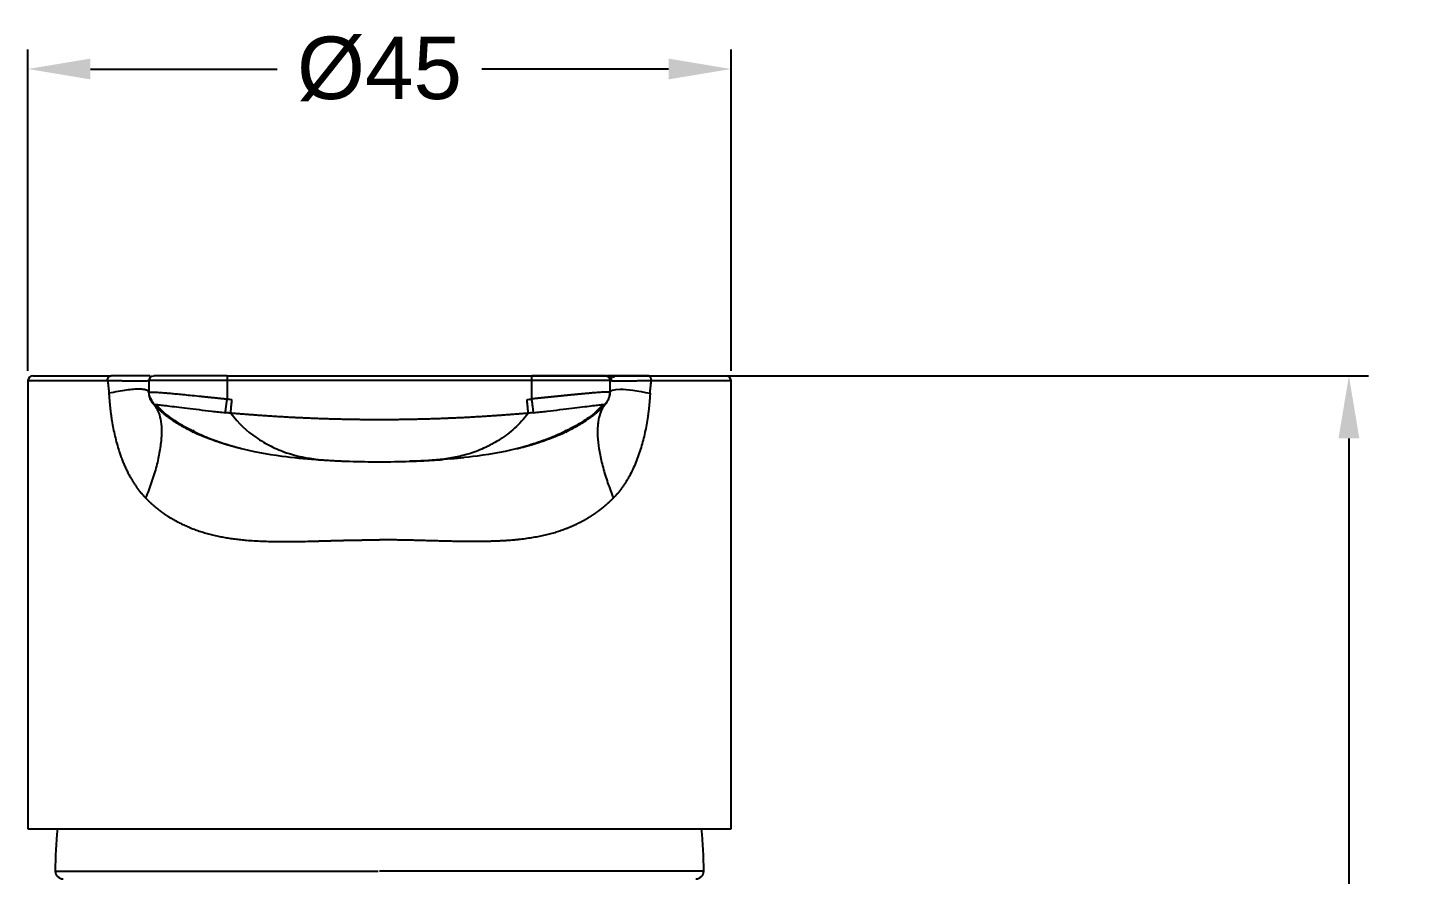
# Model space of a CAD drawing. Header units: millimetres. Extents: x 2004 to 2845, y 1448 to 2043.
# Drawn here: x 2194.3 to 2283.9, y 1780.4 to 1834.7 of the extents above; entities that cross this region are included whole.
import ezdxf

# ---------------------------------------------------------------- set-up
doc = ezdxf.new("R2010")
doc.units = ezdxf.units.MM
doc.styles.get("Standard").update_dxf_attribs({"font": 'arial.ttf'})
doc.dimstyles.new('사본(2) STANDARD', dxfattribs={"dimscale": 0, "dimtxt": 4, "dimasz": 4, "dimexe": 1.25, "dimexo": 0.625, "dimgap": 1.5, "dimtad": 3, "dimtih": 1, "dimtoh": 1, "dimdec": 1, "dimzin": 9, "dimdsep": 46, "dimtxsty": 'Standard', "dimcen": 2.5, "dimclrd": 3, "dimclre": 3, "dimclrt": 4, "dimadec": 0, "dimazin": 0, "dimtfac": 1, "dimtdec": 1, "dimtmove": 0, "dimatfit": 3, "dimfxl": 1.25, "dimtfill": 1, "dimtolj": 1, "dimtzin": 0, "dimarcsym": 0})

# ---------------------------------------------------------------- blocks, each defined once
blk = doc.blocks.new('*D3')
at = {"color": 3, "lineweight": -2, "transparency": 16777216}
for p, q in [((2194.295, 1812.723), (2194.295, 1833.289)), ((2239.295, 1812.723), (2239.295, 1833.289)), ((2198.295, 1832.039), (2210.24, 1832.039)), ((2235.295, 1832.039), (2223.351, 1832.039))]:
    blk.add_line(p, q, dxfattribs=at)
at = {"color": 3, "transparency": 16777216}
for points in [[(2198.295, 1832.706), (2198.295, 1831.372), (2194.295, 1832.039)], [(2235.295, 1832.706), (2235.295, 1831.372), (2239.295, 1832.039)]]:
    blk.add_solid(points, dxfattribs=at)
at = {"layer": 'Defpoints', "color": 0, "transparency": 16777216}
for p in [(2239.295, 1832.039), (2194.295, 1812.098), (2239.295, 1812.098)]:
    blk.add_point(p, dxfattribs=at)
at = {"color": 4, "transparency": 16777216, "insert": (2216.795, 1832.039), "char_height": 4, "attachment_point": 5, "bg_fill": 3, "box_fill_scale": 1.1, "bg_fill_color": 256, "bg_fill_true_color": 13158600, "bg_fill_transparency": 0}
blk.add_mtext('\\A1;%%C45', dxfattribs=at)
blk = doc.blocks.new('*D11')
at = {"color": 3, "lineweight": -2, "transparency": 16777216}
for p, q in [((2217.42, 1812.398), (2280.099, 1812.398)), ((2278.849, 1808.398), (2278.849, 1754.492)), ((2278.849, 1693.498), (2278.849, 1747.405)), ((2242.42, 1689.498), (2280.099, 1689.498))]:
    blk.add_line(p, q, dxfattribs=at)
at = {"color": 3, "transparency": 16777216}
for points in [[(2278.182, 1808.398), (2279.515, 1808.398), (2278.849, 1812.398)], [(2278.182, 1693.498), (2279.515, 1693.498), (2278.849, 1689.498)]]:
    blk.add_solid(points, dxfattribs=at)
at = {"layer": 'Defpoints', "color": 0, "transparency": 16777216}
for p in [(2216.795, 1812.398), (2278.849, 1812.398), (2241.795, 1689.498)]:
    blk.add_point(p, dxfattribs=at)
at = {"color": 4, "transparency": 16777216, "insert": (2278.849, 1750.948), "char_height": 4, "attachment_point": 5, "bg_fill": 3, "box_fill_scale": 1.1, "bg_fill_color": 256, "bg_fill_true_color": 13158600, "bg_fill_transparency": 0}
blk.add_mtext('\\A1;123', dxfattribs=at)

msp = doc.modelspace()

# ---------------------------------------------------------------- linework, layer by layer
at = {"linetype": 'Continuous', "extrusion": (-1, -2.22045e-16, -6.12323e-17)}
for p, q in [((2194.295, 1812.098), (2199.39, 1812.098)), ((2194.295, 1812.098), (2194.295, 1783.398)), ((2194.595, 1812.398), (2199.622, 1812.398)), ((2202.045, 1811.322), (2202.045, 1812.098)), ((2207.045, 1812.098), (2202.045, 1812.098)), ((2207.045, 1812.398), (2202.345, 1812.398)), ((2207.045, 1812.398), (2226.545, 1812.398)), ((2207.045, 1812.398), (2207.045, 1812.098)), ((2207.045, 1812.098), (2207.045, 1810.917)), ((2226.545, 1812.098), (2207.045, 1812.098)), ((2226.545, 1812.098), (2226.545, 1812.398)), ((2231.245, 1812.398), (2226.545, 1812.398)), ((2231.545, 1812.098), (2226.545, 1812.098)), ((2226.545, 1810.917), (2226.545, 1812.098)), ((2231.545, 1812.098), (2231.545, 1811.322)), ((2233.969, 1812.398), (2238.995, 1812.398)), ((2234.201, 1812.098), (2239.295, 1812.098)), ((2239.295, 1783.398), (2239.295, 1812.098)), ((2202.322, 1810.589), (2202.322, 1810.589)), ((2231.003, 1810.398), (2230.956, 1810.398)), ((2231.269, 1810.589), (2231.268, 1810.589)), ((2222.18, 1807.184), (2222.18, 1807.176)), ((2194.295, 1783.398), (2216.795, 1783.398)), ((2216.795, 1783.398), (2239.295, 1783.398)), ((2196.039, 1780.696), (2216.702, 1780.696)), ((2237.552, 1780.696), (2216.796, 1780.696))]:
    msp.add_line(p, q, dxfattribs=at)
at = {"linetype": 'Continuous'}
for centre, radius, start, end in [((2194.595, 1812.098), 0.3, 90, 180), ((2238.995, 1812.098), 0.3, 0, 90), ((2220.205, 1780.785), 24.167, 173.79151, 180.20918), ((2213.385, 1780.785), 24.167, 359.79082, 6.20849), ((2196.539, 1780.698), 0.5, 180.20887, 270), ((2237.052, 1780.698), 0.5, 270, 359.79113)]:
    msp.add_arc(centre, radius, start, end, dxfattribs=at)
at = {"linetype": 'Continuous', "extrusion": (6.12323e-17, 1.35963e-32, -1)}
for centre, start, end in [((-2202.345, 1812.098), 0, 90), ((-2231.245, 1812.098), 90, 180.00197)]:
    msp.add_arc(centre, 0.3, start, end, dxfattribs=at)
at = {"linetype": 'Continuous'}
for centre, major_axis, start_param, end_param in [((2208.047, 1818.448), (7.559, -0.769), 4.68148, 4.722042), ((2225.517, 1818.667), (-7.78, -0.776), 1.563901, 1.603319)]:
    msp.add_ellipse(centre, major_axis=major_axis, ratio=1, start_param=start_param, end_param=end_param, dxfattribs=at)
for points, knots in [([(2199.39, 1812.098), (2199.39, 1812.137), (2199.396, 1812.177), (2199.42, 1812.249), (2199.437, 1812.283), (2199.48, 1812.338), (2199.505, 1812.36), (2199.562, 1812.39), (2199.592, 1812.398), (2199.622, 1812.398)], [0, 0, 0, 0, 0.25, 0.25, 0.5, 0.5, 0.75, 0.75, 1, 1, 1, 1]), ([(2199.39, 1812.098), (2199.446, 1812.098), (2199.58, 1812.096), (2199.794, 1812.094), (2200.036, 1812.092), (2200.289, 1812.09), (2200.552, 1812.088), (2200.824, 1812.087), (2201.097, 1812.086), (2201.354, 1812.085), (2201.575, 1812.086), (2201.748, 1812.086), (2201.871, 1812.088), (2201.953, 1812.09), (2201.99, 1812.091), (2202.005, 1812.092), (2202.006, 1812.092)], [0, 0, 0, 0, 0.037423, 0.09093, 0.149736, 0.214672, 0.286573, 0.367066, 0.45843, 0.557796, 0.660022, 0.75846, 0.847045, 0.925114, 0.993987, 1, 1, 1, 1]), ([(2199.39, 1812.098), (2199.401, 1812.02), (2199.41, 1811.945), (2199.428, 1811.799), (2199.436, 1811.729), (2199.458, 1811.524), (2199.468, 1811.397), (2199.475, 1811.28)], [0, 0, 0, 0, 0.25, 0.25, 0.5, 0.5, 1, 1, 1, 1]), ([(2202.125, 1812.398), (2202.076, 1812.398), (2201.943, 1812.398), (2201.67, 1812.398), (2201.29, 1812.398), (2200.826, 1812.398), (2200.275, 1812.398), (2199.85, 1812.398), (2199.622, 1812.398)], [0, 0, 0, 0, 0.131925, 0.30554, 0.479155, 0.65277, 0.826385, 1, 1, 1, 1]), ([(2231.306, 1812.398), (2231.3, 1812.398), (2231.263, 1812.398), (2231.245, 1812.398), (2231.245, 1812.398)], [0, 0, 0, 0, 0.147211, 1, 1, 1, 1]), ([(2233.969, 1812.398), (2233.741, 1812.398), (2233.316, 1812.398), (2232.765, 1812.398), (2232.3, 1812.398), (2231.921, 1812.398), (2231.623, 1812.398), (2231.462, 1812.398), (2231.394, 1812.398), (2231.382, 1812.398)], [0, 0, 0, 0, 0.160256, 0.320513, 0.480769, 0.641026, 0.801282, 0.961539, 1, 1, 1, 1]), ([(2231.498, 1812.311), (2231.514, 1812.295), (2231.54, 1812.262), (2231.568, 1812.206), (2231.583, 1812.147), (2231.585, 1812.109), (2231.585, 1812.09)], [0, 0, 0, 0, 0.263713, 0.521509, 0.768227, 1, 1, 1, 1]), ([(2231.545, 1812.098), (2231.545, 1812.097), (2231.55, 1812.095), (2231.576, 1812.092), (2231.637, 1812.09), (2231.735, 1812.088), (2231.877, 1812.086), (2232.067, 1812.086), (2232.305, 1812.085), (2232.583, 1812.086), (2232.894, 1812.087), (2233.228, 1812.089), (2233.576, 1812.092), (2233.902, 1812.095), (2234.112, 1812.097), (2234.201, 1812.098)], [0, 0, 0, 0, 0.043837, 0.114379, 0.190639, 0.270395, 0.35463, 0.44372, 0.534416, 0.623909, 0.71051, 0.793868, 0.87409, 0.9477, 1, 1, 1, 1]), ([(2234.116, 1811.28), (2234.123, 1811.398), (2234.134, 1811.525), (2234.155, 1811.729), (2234.163, 1811.8), (2234.181, 1811.946), (2234.19, 1812.021), (2234.201, 1812.098)], [0, 0, 0, 0, 0.5, 0.5, 0.75, 0.75, 1, 1, 1, 1]), ([(2202.045, 1811.28), (2202.045, 1811.321), (2202.033, 1811.358), (2201.981, 1811.423), (2201.942, 1811.451), (2201.836, 1811.496), (2201.769, 1811.513), (2201.607, 1811.537), (2201.512, 1811.544), (2201.294, 1811.545), (2201.171, 1811.54), (2200.899, 1811.519), (2200.749, 1811.503), (2200.425, 1811.458), (2200.25, 1811.43), (2199.879, 1811.363), (2199.682, 1811.324), (2199.475, 1811.28)], [0, 0, 0, 0, 0.125, 0.125, 0.25, 0.25, 0.375, 0.375, 0.5, 0.5, 0.625, 0.625, 0.75, 0.75, 0.875, 0.875, 1, 1, 1, 1]), ([(2199.475, 1811.28), (2199.476, 1811.261), (2199.478, 1811.224), (2199.482, 1811.168), (2199.485, 1811.112), (2199.489, 1811.056), (2199.493, 1811), (2199.497, 1810.944), (2199.502, 1810.887), (2199.506, 1810.831), (2199.511, 1810.774), (2199.516, 1810.718), (2199.521, 1810.661), (2199.526, 1810.604), (2199.531, 1810.547), (2199.537, 1810.49), (2199.543, 1810.433), (2199.549, 1810.376), (2199.555, 1810.319), (2199.562, 1810.262), (2199.568, 1810.205), (2199.575, 1810.148), (2199.582, 1810.091), (2199.589, 1810.033), (2199.597, 1809.976), (2199.605, 1809.919), (2199.613, 1809.861), (2199.621, 1809.804), (2199.629, 1809.747), (2199.637, 1809.689), (2199.668, 1809.489), (2199.727, 1809.145), (2199.827, 1808.661), (2199.946, 1808.177), (2200.064, 1807.767), (2200.175, 1807.429), (2200.27, 1807.161), (2200.373, 1806.896), (2200.483, 1806.635), (2200.601, 1806.379), (2200.727, 1806.127), (2200.828, 1805.941), (2200.898, 1805.817), (2200.936, 1805.753), (2200.974, 1805.69), (2201.012, 1805.627), (2201.051, 1805.565), (2201.09, 1805.504), (2201.13, 1805.444), (2201.17, 1805.384), (2201.21, 1805.325), (2201.251, 1805.267), (2201.293, 1805.21), (2201.335, 1805.153), (2201.377, 1805.097), (2201.42, 1805.042), (2201.463, 1804.987), (2201.506, 1804.934), (2201.55, 1804.881), (2201.595, 1804.829), (2201.64, 1804.777), (2201.685, 1804.727), (2201.731, 1804.677), (2201.777, 1804.628), (2201.808, 1804.596), (2201.824, 1804.58)], [0, 0, 0, 0, 0.007256, 0.014529, 0.021818, 0.029123, 0.036445, 0.043783, 0.051138, 0.058508, 0.065894, 0.073294, 0.080709, 0.088138, 0.095581, 0.103038, 0.110508, 0.11799, 0.125486, 0.132993, 0.140513, 0.148045, 0.155588, 0.163142, 0.170707, 0.178283, 0.185869, 0.193465, 0.20107, 0.208685, 0.216309, 0.280902, 0.34674, 0.413637, 0.48143, 0.52035, 0.559543, 0.598989, 0.638672, 0.678578, 0.718696, 0.759017, 0.769785, 0.780524, 0.791235, 0.801919, 0.812574, 0.823203, 0.833804, 0.844378, 0.854927, 0.865449, 0.875945, 0.886416, 0.896861, 0.907282, 0.917678, 0.92805, 0.938398, 0.948723, 0.959025, 0.969304, 0.979559, 0.989791, 1, 1, 1, 1]), ([(2202.045, 1811.322), (2202.046, 1811.322), (2202.046, 1811.324), (2202.046, 1811.326), (2202.047, 1811.328), (2202.047, 1811.329), (2202.049, 1811.331), (2202.05, 1811.333), (2202.052, 1811.334), (2202.054, 1811.336), (2202.056, 1811.338), (2202.058, 1811.339), (2202.061, 1811.341), (2202.064, 1811.342), (2202.068, 1811.343), (2202.071, 1811.345), (2202.075, 1811.346), (2202.079, 1811.347), (2202.084, 1811.348), (2202.088, 1811.349), (2202.094, 1811.35), (2202.099, 1811.351), (2202.105, 1811.352), (2202.11, 1811.353), (2202.117, 1811.354), (2202.123, 1811.355), (2202.13, 1811.355), (2202.137, 1811.356), (2202.145, 1811.356), (2202.152, 1811.357), (2202.16, 1811.358), (2202.169, 1811.358), (2202.178, 1811.358), (2202.187, 1811.359), (2202.196, 1811.359), (2202.205, 1811.359), (2202.215, 1811.359), (2202.226, 1811.36), (2202.236, 1811.36), (2202.247, 1811.36), (2202.259, 1811.36), (2202.27, 1811.36), (2202.282, 1811.36), (2202.294, 1811.359), (2202.307, 1811.359), (2202.32, 1811.359), (2202.333, 1811.359), (2202.347, 1811.358), (2202.361, 1811.358), (2202.375, 1811.357), (2202.39, 1811.357), (2202.405, 1811.356), (2202.461, 1811.354), (2202.57, 1811.348), (2202.752, 1811.335), (2202.966, 1811.319), (2203.214, 1811.298), (2203.513, 1811.271), (2203.874, 1811.237), (2204.312, 1811.194), (2204.818, 1811.144), (2205.207, 1811.105), (2205.44, 1811.082), (2205.496, 1811.076), (2205.554, 1811.07), (2205.612, 1811.065), (2205.67, 1811.059), (2205.729, 1811.053), (2205.789, 1811.047), (2205.85, 1811.04), (2205.911, 1811.034), (2205.973, 1811.028), (2206.036, 1811.022), (2206.099, 1811.015), (2206.163, 1811.009), (2206.227, 1811.002), (2206.292, 1810.995), (2206.358, 1810.988), (2206.424, 1810.982), (2206.491, 1810.975), (2206.558, 1810.968), (2206.626, 1810.961), (2206.695, 1810.954), (2206.764, 1810.946), (2206.834, 1810.939), (2206.904, 1810.932), (2206.974, 1810.924), (2207.022, 1810.919), (2207.045, 1810.917)], [0, 0, 0, 0, 0.004529, 0.009071, 0.013626, 0.018193, 0.022773, 0.027367, 0.031973, 0.036592, 0.041224, 0.045868, 0.050526, 0.055197, 0.05988, 0.064577, 0.069286, 0.074009, 0.078744, 0.083493, 0.088254, 0.093029, 0.097816, 0.102617, 0.10743, 0.112257, 0.117097, 0.121949, 0.126815, 0.131694, 0.136586, 0.141491, 0.14641, 0.151341, 0.156285, 0.161243, 0.166214, 0.171198, 0.176195, 0.181206, 0.186229, 0.191266, 0.196316, 0.201379, 0.206456, 0.211545, 0.216648, 0.221764, 0.226894, 0.232036, 0.237192, 0.242362, 0.247544, 0.294159, 0.342399, 0.39227, 0.443775, 0.496919, 0.560959, 0.630104, 0.70436, 0.783726, 0.791269, 0.798874, 0.806542, 0.814271, 0.822062, 0.829915, 0.83783, 0.845807, 0.853846, 0.861947, 0.87011, 0.878335, 0.886623, 0.894972, 0.903383, 0.911856, 0.920391, 0.928989, 0.937648, 0.946369, 0.955153, 0.963998, 0.972906, 0.981875, 0.990906, 1, 1, 1, 1]), ([(2202.045, 1811.322), (2202.045, 1811.32), (2202.045, 1811.313), (2202.045, 1811.308), (2202.045, 1811.307), (2202.045, 1811.307)], [0, 0, 0, 0, 0.203411, 0.830539, 1, 1, 1, 1]), ([(2202.045, 1811.307), (2202.045, 1811.305), (2202.045, 1811.299), (2202.045, 1811.293), (2202.045, 1811.287), (2202.045, 1811.285), (2202.045, 1811.284)], [0, 0, 0, 0, 0.260249, 0.536889, 0.814479, 1, 1, 1, 1]), ([(2202.353, 1810.586), (2202.306, 1810.631), (2202.262, 1810.682), (2202.185, 1810.793), (2202.152, 1810.852), (2202.099, 1810.978), (2202.079, 1811.043), (2202.052, 1811.175), (2202.045, 1811.242), (2202.045, 1811.307)], [0, 0, 0, 0, 0.25, 0.25, 0.5, 0.5, 0.75, 0.75, 1, 1, 1, 1]), ([(2231.442, 1811.357), (2231.442, 1811.357), (2231.438, 1811.357), (2231.432, 1811.358), (2231.422, 1811.358), (2231.413, 1811.359), (2231.402, 1811.359), (2231.391, 1811.359), (2231.38, 1811.36), (2231.368, 1811.36), (2231.356, 1811.36), (2231.344, 1811.36), (2231.33, 1811.36), (2231.317, 1811.36), (2231.303, 1811.36), (2231.288, 1811.359), (2231.273, 1811.359), (2231.257, 1811.359), (2231.241, 1811.358), (2231.224, 1811.358), (2231.207, 1811.357), (2231.189, 1811.356), (2231.13, 1811.354), (2231.018, 1811.348), (2230.832, 1811.335), (2230.617, 1811.318), (2230.371, 1811.297), (2230.169, 1811.279), (2230.031, 1811.266), (2229.968, 1811.26), (2229.904, 1811.254), (2229.839, 1811.248), (2229.774, 1811.242), (2229.708, 1811.236), (2229.641, 1811.23), (2229.574, 1811.223), (2229.506, 1811.217), (2229.438, 1811.21), (2229.369, 1811.203), (2229.3, 1811.196), (2229.231, 1811.19), (2229.161, 1811.183), (2229.091, 1811.176), (2229.02, 1811.169), (2228.949, 1811.162), (2228.878, 1811.155), (2228.807, 1811.148), (2228.735, 1811.14), (2228.663, 1811.133), (2228.592, 1811.126), (2228.52, 1811.119), (2228.448, 1811.112), (2228.375, 1811.104), (2228.303, 1811.097), (2228.231, 1811.09), (2228.159, 1811.083), (2228.087, 1811.075), (2228.015, 1811.068), (2227.943, 1811.061), (2227.871, 1811.054), (2227.799, 1811.046), (2227.727, 1811.039), (2227.655, 1811.032), (2227.584, 1811.025), (2227.513, 1811.017), (2227.442, 1811.01), (2227.371, 1811.003), (2227.3, 1810.996), (2227.23, 1810.988), (2227.16, 1810.981), (2227.09, 1810.974), (2227.021, 1810.967), (2226.952, 1810.959), (2226.883, 1810.952), (2226.815, 1810.945), (2226.747, 1810.938), (2226.679, 1810.931), (2226.612, 1810.924), (2226.568, 1810.919), (2226.545, 1810.917)], [0, 0, 0, 0, 0.001053, 0.007385, 0.013758, 0.020175, 0.026634, 0.033135, 0.03968, 0.046266, 0.052896, 0.059568, 0.066282, 0.073039, 0.079838, 0.08668, 0.093565, 0.100492, 0.107461, 0.114474, 0.121529, 0.128627, 0.135768, 0.190719, 0.246845, 0.304123, 0.36254, 0.422097, 0.434958, 0.447758, 0.460497, 0.473175, 0.485793, 0.49835, 0.510847, 0.523282, 0.535657, 0.547971, 0.560225, 0.572417, 0.584549, 0.59662, 0.60863, 0.620578, 0.632465, 0.644291, 0.656054, 0.667756, 0.679396, 0.690974, 0.702489, 0.713942, 0.725333, 0.736662, 0.74793, 0.759135, 0.770279, 0.781362, 0.792384, 0.803345, 0.814245, 0.825084, 0.835863, 0.846581, 0.857239, 0.867837, 0.878375, 0.888852, 0.899268, 0.909623, 0.919917, 0.930148, 0.940317, 0.950423, 0.960466, 0.970445, 0.980361, 0.990213, 1, 1, 1, 1]), ([(2231.238, 1810.586), (2231.285, 1810.631), (2231.329, 1810.682), (2231.406, 1810.793), (2231.439, 1810.853), (2231.492, 1810.979), (2231.513, 1811.044), (2231.539, 1811.176), (2231.545, 1811.242), (2231.545, 1811.307)], [0, 0, 0, 0, 0.25, 0.25, 0.5, 0.5, 0.75, 0.75, 1, 1, 1, 1]), ([(2231.545, 1811.322), (2231.545, 1811.322), (2231.545, 1811.324), (2231.545, 1811.326), (2231.544, 1811.328), (2231.543, 1811.329), (2231.542, 1811.331), (2231.541, 1811.333), (2231.539, 1811.335), (2231.537, 1811.336), (2231.534, 1811.338), (2231.532, 1811.34), (2231.529, 1811.341), (2231.525, 1811.343), (2231.522, 1811.344), (2231.518, 1811.345), (2231.513, 1811.347), (2231.509, 1811.348), (2231.504, 1811.349), (2231.498, 1811.35), (2231.492, 1811.351), (2231.486, 1811.352), (2231.48, 1811.353), (2231.473, 1811.354), (2231.465, 1811.355), (2231.458, 1811.356), (2231.45, 1811.356), (2231.445, 1811.357), (2231.442, 1811.357)], [0, 0, 0, 0, 0.03513, 0.070549, 0.106258, 0.142256, 0.178544, 0.21512, 0.251984, 0.289137, 0.326578, 0.364306, 0.402323, 0.440627, 0.479219, 0.518099, 0.557267, 0.596723, 0.636466, 0.676497, 0.716816, 0.757422, 0.798316, 0.839497, 0.880965, 0.92272, 0.964763, 1, 1, 1, 1]), ([(2231.545, 1811.279), (2231.545, 1811.216), (2231.539, 1811.153), (2231.527, 1811.09), (2231.527, 1811.09), (2231.527, 1811.09)], [0, 0, 0, 0, 0.999936, 0.999936, 1, 1, 1, 1]), ([(2231.545, 1811.28), (2231.545, 1811.455), (2231.772, 1811.545), (2232.649, 1811.545), (2233.299, 1811.455), (2234.116, 1811.28)], [0, 0, 0, 0, 0.5, 0.5, 1, 1, 1, 1]), ([(2231.545, 1811.307), (2231.545, 1811.307), (2231.545, 1811.308), (2231.545, 1811.314), (2231.545, 1811.32), (2231.545, 1811.322)], [0, 0, 0, 0, 0.182512, 0.823174, 1, 1, 1, 1]), ([(2231.545, 1811.28), (2231.545, 1811.28), (2231.545, 1811.28), (2231.545, 1811.283), (2231.545, 1811.287), (2231.545, 1811.293), (2231.545, 1811.299), (2231.545, 1811.305), (2231.545, 1811.307)], [0, 0, 0, 0, 0.034952, 0.231418, 0.427262, 0.622458, 0.816991, 1, 1, 1, 1]), ([(2234.116, 1811.28), (2234.115, 1811.262), (2234.113, 1811.225), (2234.109, 1811.17), (2234.106, 1811.115), (2234.102, 1811.06), (2234.098, 1811.005), (2234.094, 1810.951), (2234.09, 1810.896), (2234.086, 1810.842), (2234.081, 1810.788), (2234.076, 1810.734), (2234.072, 1810.68), (2234.067, 1810.627), (2234.062, 1810.573), (2234.057, 1810.52), (2234.051, 1810.467), (2234.046, 1810.414), (2234.04, 1810.361), (2234.034, 1810.308), (2234.028, 1810.256), (2234.022, 1810.203), (2234.016, 1810.151), (2234.01, 1810.099), (2234.003, 1810.047), (2233.996, 1809.995), (2233.99, 1809.944), (2233.983, 1809.892), (2233.975, 1809.841), (2233.968, 1809.79), (2233.961, 1809.739), (2233.953, 1809.688), (2233.922, 1809.485), (2233.862, 1809.135), (2233.761, 1808.646), (2233.643, 1808.169), (2233.505, 1807.692), (2233.345, 1807.218), (2233.161, 1806.75), (2232.957, 1806.304), (2232.773, 1805.954), (2232.619, 1805.692), (2232.504, 1805.508), (2232.385, 1805.33), (2232.289, 1805.196), (2232.218, 1805.102), (2232.174, 1805.046), (2232.131, 1804.99), (2232.087, 1804.936), (2232.042, 1804.883), (2231.997, 1804.83), (2231.952, 1804.778), (2231.907, 1804.727), (2231.861, 1804.677), (2231.814, 1804.628), (2231.783, 1804.596), (2231.767, 1804.58)], [0, 0, 0, 0, 0.007188, 0.014359, 0.021514, 0.028652, 0.035774, 0.042879, 0.049969, 0.057042, 0.0641, 0.071143, 0.07817, 0.085181, 0.092177, 0.099159, 0.106125, 0.113077, 0.120014, 0.126936, 0.133844, 0.140738, 0.147618, 0.154485, 0.161337, 0.168176, 0.175002, 0.181814, 0.188613, 0.195399, 0.202173, 0.208934, 0.215682, 0.282948, 0.349408, 0.415231, 0.480591, 0.551334, 0.621133, 0.690234, 0.758891, 0.790841, 0.822545, 0.85403, 0.885326, 0.895954, 0.906537, 0.917077, 0.927575, 0.938033, 0.948451, 0.958831, 0.969175, 0.979484, 0.989758, 1, 1, 1, 1]), ([(2202.322, 1810.589), (2202.413, 1810.494), (2202.495, 1810.378), (2202.636, 1810.103), (2202.695, 1809.943), (2202.785, 1809.58), (2202.815, 1809.375), (2202.838, 1809.037), (2202.841, 1808.919), (2202.84, 1808.672), (2202.835, 1808.544), (2202.817, 1808.278), (2202.804, 1808.14), (2202.769, 1807.856), (2202.747, 1807.709), (2202.695, 1807.409), (2202.664, 1807.255), (2202.595, 1806.94), (2202.557, 1806.78), (2202.471, 1806.454), (2202.424, 1806.288), (2202.323, 1805.953), (2202.269, 1805.784), (2202.153, 1805.443), (2202.091, 1805.271), (2201.962, 1804.926), (2201.894, 1804.753), (2201.824, 1804.58)], [0, 0, 0, 0, 0.125, 0.125, 0.25, 0.25, 0.375, 0.375, 0.4375, 0.4375, 0.5, 0.5, 0.5625, 0.5625, 0.625, 0.625, 0.6875, 0.6875, 0.75, 0.75, 0.8125, 0.8125, 0.875, 0.875, 0.9375, 0.9375, 1, 1, 1, 1]), ([(2202.353, 1810.586), (2202.352, 1810.586), (2202.349, 1810.586), (2202.346, 1810.587), (2202.342, 1810.587), (2202.339, 1810.588), (2202.337, 1810.588), (2202.334, 1810.588), (2202.332, 1810.588), (2202.33, 1810.589), (2202.328, 1810.589), (2202.326, 1810.589), (2202.325, 1810.589), (2202.324, 1810.589), (2202.323, 1810.589), (2202.322, 1810.589), (2202.322, 1810.589), (2202.322, 1810.589)], [0, 0, 0, 0, 0.073244, 0.146215, 0.218911, 0.291327, 0.36346, 0.435306, 0.506863, 0.578126, 0.649093, 0.719759, 0.790123, 0.86018, 0.929928, 0.999363, 1, 1, 1, 1]), ([(2202.353, 1810.586), (2202.754, 1810.2), (2203.385, 1809.706), (2204.155, 1809.24), (2204.49, 1809.06), (2204.715, 1808.943), (2204.827, 1808.887), (2205.166, 1808.723), (2205.393, 1808.62), (2205.85, 1808.428), (2206.079, 1808.339), (2206.723, 1808.104), (2207.139, 1807.972), (2207.557, 1807.857)], [0, 0, 0, 0, 0.256814, 0.38522, 0.449424, 0.449424, 0.513627, 0.513627, 0.642034, 0.642034, 0.770441, 0.770441, 1, 1, 1, 1]), ([(2202.429, 1810.569), (2202.433, 1810.568), (2202.437, 1810.568), (2202.464, 1810.567), (2202.494, 1810.565), (2202.566, 1810.558), (2202.608, 1810.554), (2202.705, 1810.544), (2202.76, 1810.538), (2202.942, 1810.517), (2203.086, 1810.5), (2203.419, 1810.459), (2203.608, 1810.435), (2204.021, 1810.384), (2204.247, 1810.356), (2204.727, 1810.297), (2204.982, 1810.266), (2205.512, 1810.202), (2205.788, 1810.17), (2206.352, 1810.105), (2206.64, 1810.072), (2206.929, 1810.04)], [0, 0, 0, 0, 0.012297, 0.012297, 0.078144, 0.078144, 0.14399, 0.14399, 0.209837, 0.209837, 0.341531, 0.341531, 0.473225, 0.473225, 0.604919, 0.604919, 0.736612, 0.736612, 0.868306, 0.868306, 1, 1, 1, 1]), ([(2207.272, 1810.009), (2207.275, 1810.052), (2207.28, 1810.105), (2207.292, 1810.228), (2207.298, 1810.299), (2207.312, 1810.451), (2207.32, 1810.534), (2207.335, 1810.705), (2207.344, 1810.793), (2207.352, 1810.882)], [0, 0, 0, 0, 0.25, 0.25, 0.5, 0.5, 0.75, 0.75, 1, 1, 1, 1]), ([(2226.319, 1810.009), (2226.316, 1810.052), (2226.311, 1810.105), (2226.299, 1810.228), (2226.293, 1810.299), (2226.279, 1810.451), (2226.271, 1810.534), (2226.256, 1810.705), (2226.247, 1810.793), (2226.239, 1810.882)], [0, 0, 0, 0, 0.25, 0.25, 0.5, 0.5, 0.75, 0.75, 1, 1, 1, 1]), ([(2226.662, 1810.04), (2226.656, 1810.082), (2226.649, 1810.134), (2226.633, 1810.257), (2226.624, 1810.328), (2226.603, 1810.481), (2226.592, 1810.565), (2226.569, 1810.737), (2226.557, 1810.827), (2226.545, 1810.917)], [0, 0, 0, 0, 0.25, 0.25, 0.5, 0.5, 0.75, 0.75, 1, 1, 1, 1]), ([(2226.662, 1810.04), (2226.951, 1810.072), (2227.239, 1810.105), (2227.803, 1810.17), (2228.079, 1810.202), (2228.61, 1810.266), (2228.864, 1810.297), (2229.344, 1810.356), (2229.57, 1810.384), (2229.983, 1810.435), (2230.172, 1810.459), (2230.505, 1810.5), (2230.649, 1810.517), (2230.831, 1810.538), (2230.886, 1810.544), (2230.983, 1810.554), (2231.025, 1810.558), (2231.097, 1810.565), (2231.126, 1810.567), (2231.173, 1810.569), (2231.19, 1810.569), (2231.201, 1810.568)], [0, 0, 0, 0, 0.125, 0.125, 0.25, 0.25, 0.375, 0.375, 0.5, 0.5, 0.625, 0.625, 0.75, 0.75, 0.8125, 0.8125, 0.875, 0.875, 0.9375, 0.9375, 1, 1, 1, 1]), ([(2231.268, 1810.589), (2231.171, 1810.487), (2231.085, 1810.363), (2230.94, 1810.069), (2230.881, 1809.899), (2230.816, 1809.61), (2230.798, 1809.508), (2230.771, 1809.294), (2230.761, 1809.182), (2230.75, 1808.947), (2230.749, 1808.825), (2230.754, 1808.571), (2230.762, 1808.44), (2230.784, 1808.169), (2230.799, 1808.03), (2230.839, 1807.744), (2230.862, 1807.597), (2230.918, 1807.299), (2230.949, 1807.146), (2231.02, 1806.837), (2231.06, 1806.68), (2231.188, 1806.205), (2231.288, 1805.881), (2231.511, 1805.23), (2231.635, 1804.904), (2231.767, 1804.58)], [0, 0, 0, 0, 0.125, 0.125, 0.25, 0.25, 0.3125, 0.3125, 0.375, 0.375, 0.4375, 0.4375, 0.5, 0.5, 0.5625, 0.5625, 0.625, 0.625, 0.6875, 0.6875, 0.75, 0.75, 0.875, 0.875, 1, 1, 1, 1]), ([(2231.268, 1810.589), (2231.267, 1810.589), (2231.267, 1810.589), (2231.266, 1810.589), (2231.264, 1810.589), (2231.263, 1810.589), (2231.26, 1810.589), (2231.258, 1810.588), (2231.255, 1810.588), (2231.253, 1810.588), (2231.249, 1810.587), (2231.246, 1810.587), (2231.242, 1810.586), (2231.239, 1810.586), (2231.238, 1810.586)], [0, 0, 0, 0, 0.032044, 0.117946, 0.204281, 0.291044, 0.37823, 0.465836, 0.553856, 0.642286, 0.73112, 0.820354, 0.909982, 1, 1, 1, 1]), ([(2207.271, 1810.009), (2207.257, 1810.01), (2207.229, 1810.012), (2207.187, 1810.015), (2207.144, 1810.019), (2207.101, 1810.022), (2207.059, 1810.026), (2207.016, 1810.031), (2206.972, 1810.035), (2206.944, 1810.038), (2206.929, 1810.04)], [0, 0, 0, 0, 0.123337, 0.247146, 0.371429, 0.496186, 0.62142, 0.747133, 0.873326, 1, 1, 1, 1]), ([(2207.271, 1810.009), (2207.772, 1809.332), (2208.634, 1808.575), (2209.851, 1807.869), (2211.175, 1807.314), (2212.845, 1807.004), (2214.202, 1806.95), (2214.885, 1806.928)], [0, 0, 0, 0, 0.224296, 0.35358, 0.482864, 0.741432, 1, 1, 1, 1]), ([(2216.795, 1809.586), (2216.739, 1809.586), (2216.625, 1809.586), (2216.455, 1809.586), (2216.285, 1809.587), (2216.115, 1809.588), (2215.945, 1809.59), (2215.776, 1809.591), (2215.607, 1809.593), (2215.438, 1809.595), (2215.269, 1809.597), (2215.1, 1809.6), (2214.932, 1809.603), (2214.764, 1809.606), (2214.596, 1809.609), (2214.428, 1809.613), (2214.261, 1809.617), (2214.093, 1809.621), (2213.926, 1809.625), (2213.759, 1809.63), (2213.593, 1809.635), (2213.426, 1809.64), (2213.26, 1809.645), (2213.094, 1809.651), (2212.929, 1809.657), (2212.763, 1809.663), (2212.598, 1809.669), (2212.433, 1809.676), (2212.268, 1809.683), (2212.103, 1809.69), (2211.939, 1809.697), (2211.775, 1809.705), (2211.611, 1809.712), (2211.447, 1809.72), (2211.284, 1809.729), (2211.12, 1809.737), (2210.957, 1809.746), (2210.795, 1809.755), (2210.632, 1809.764), (2210.47, 1809.774), (2210.308, 1809.783), (2210.146, 1809.793), (2209.984, 1809.803), (2209.823, 1809.814), (2209.661, 1809.824), (2209.501, 1809.835), (2209.34, 1809.846), (2209.179, 1809.857), (2209.019, 1809.869), (2208.859, 1809.88), (2208.699, 1809.892), (2208.54, 1809.904), (2208.38, 1809.917), (2208.221, 1809.929), (2208.062, 1809.942), (2207.904, 1809.955), (2207.745, 1809.968), (2207.587, 1809.982), (2207.429, 1809.995), (2207.324, 1810.005), (2207.272, 1810.009)], [0, 0, 0, 0, 0.017879, 0.035736, 0.05357, 0.071382, 0.089172, 0.10694, 0.124686, 0.142409, 0.16011, 0.177789, 0.195446, 0.21308, 0.230692, 0.248281, 0.265849, 0.283394, 0.300916, 0.318417, 0.335895, 0.35335, 0.370784, 0.388194, 0.405583, 0.422949, 0.440293, 0.457614, 0.474913, 0.492189, 0.509443, 0.526674, 0.543883, 0.56107, 0.578234, 0.595375, 0.612494, 0.629591, 0.646665, 0.663716, 0.680745, 0.697752, 0.714735, 0.731697, 0.748635, 0.765551, 0.782445, 0.799316, 0.816164, 0.83299, 0.849793, 0.866573, 0.883331, 0.900066, 0.916778, 0.933468, 0.950135, 0.966779, 0.983401, 1, 1, 1, 1]), ([(2226.319, 1810.009), (2226.267, 1810.005), (2226.162, 1809.995), (2226.004, 1809.982), (2225.846, 1809.968), (2225.688, 1809.955), (2225.53, 1809.942), (2225.371, 1809.929), (2225.212, 1809.917), (2225.053, 1809.905), (2224.893, 1809.892), (2224.734, 1809.881), (2224.574, 1809.869), (2224.414, 1809.857), (2224.253, 1809.846), (2224.093, 1809.835), (2223.932, 1809.824), (2223.771, 1809.814), (2223.61, 1809.803), (2223.448, 1809.793), (2223.286, 1809.783), (2223.124, 1809.774), (2222.962, 1809.764), (2222.799, 1809.755), (2222.637, 1809.746), (2222.474, 1809.737), (2222.311, 1809.729), (2222.147, 1809.721), (2221.983, 1809.713), (2221.819, 1809.705), (2221.655, 1809.697), (2221.491, 1809.69), (2221.326, 1809.683), (2221.161, 1809.676), (2220.996, 1809.669), (2220.831, 1809.663), (2220.666, 1809.657), (2220.5, 1809.651), (2220.334, 1809.645), (2220.168, 1809.64), (2220.001, 1809.635), (2219.834, 1809.63), (2219.667, 1809.625), (2219.5, 1809.621), (2219.333, 1809.617), (2219.165, 1809.613), (2218.998, 1809.609), (2218.829, 1809.606), (2218.661, 1809.603), (2218.493, 1809.6), (2218.324, 1809.597), (2218.155, 1809.595), (2217.986, 1809.593), (2217.816, 1809.591), (2217.647, 1809.59), (2217.477, 1809.588), (2217.307, 1809.587), (2217.137, 1809.586), (2216.966, 1809.586), (2216.852, 1809.586), (2216.795, 1809.586)], [0, 0, 0, 0, 0.016575, 0.033174, 0.049797, 0.066443, 0.083112, 0.099805, 0.116522, 0.133261, 0.150025, 0.166812, 0.183622, 0.200456, 0.217313, 0.234194, 0.251098, 0.268025, 0.284976, 0.30195, 0.318948, 0.335969, 0.353013, 0.370081, 0.387172, 0.404287, 0.421425, 0.438586, 0.45577, 0.472978, 0.490209, 0.507463, 0.524741, 0.542042, 0.559366, 0.576713, 0.594084, 0.611478, 0.628895, 0.646335, 0.663798, 0.681285, 0.698795, 0.716328, 0.733884, 0.751463, 0.769066, 0.786692, 0.80434, 0.822012, 0.839707, 0.857425, 0.875166, 0.892931, 0.910718, 0.928528, 0.946362, 0.964218, 0.982098, 1, 1, 1, 1]), ([(2226.319, 1810.009), (2226.041, 1809.632), (2225.601, 1809.157), (2225.065, 1808.719), (2224.833, 1808.551), (2224.677, 1808.442), (2224.599, 1808.39), (2224.365, 1808.239), (2224.129, 1808.098), (2223.892, 1807.972), (2223.733, 1807.891), (2223.654, 1807.852), (2223.415, 1807.739), (2223.255, 1807.67), (2222.935, 1807.543), (2222.775, 1807.486), (2221.971, 1807.229), (2221.325, 1807.115), (2220.023, 1806.975), (2219.367, 1806.949), (2218.706, 1806.928)], [0, 0, 0, 0, 0.125, 0.1875, 0.21875, 0.21875, 0.25, 0.25, 0.3125, 0.34375, 0.34375, 0.375, 0.375, 0.4375, 0.4375, 0.5, 0.5, 0.75, 0.75, 1, 1, 1, 1]), ([(2230.438, 1809.905), (2230.288, 1809.792), (2229.921, 1809.534), (2229.436, 1809.24), (2229.101, 1809.06), (2228.876, 1808.943), (2228.764, 1808.887), (2228.425, 1808.723), (2228.198, 1808.62), (2227.741, 1808.428), (2227.512, 1808.339), (2226.868, 1808.104), (2226.452, 1807.972), (2226.034, 1807.857)], [0, 0, 0, 0, 0.108926, 0.262885, 0.339864, 0.339864, 0.416843, 0.416843, 0.570802, 0.570802, 0.724761, 0.724761, 1, 1, 1, 1]), ([(2226.662, 1810.04), (2226.647, 1810.038), (2226.619, 1810.035), (2226.575, 1810.031), (2226.532, 1810.026), (2226.49, 1810.022), (2226.447, 1810.019), (2226.404, 1810.015), (2226.362, 1810.012), (2226.334, 1810.01), (2226.319, 1810.009)], [0, 0, 0, 0, 0.126588, 0.252718, 0.378394, 0.503615, 0.628385, 0.752705, 0.876576, 1, 1, 1, 1]), ([(2204.709, 1808.895), (2204.834, 1808.833), (2205.329, 1808.599), (2205.912, 1808.37), (2206.374, 1808.213), (2206.447, 1808.188)], [0, 0, 0, 0, 0.222976, 0.877186, 1, 1, 1, 1]), ([(2204.799, 1808.765), (2204.805, 1808.772), (2204.821, 1808.791), (2204.846, 1808.823), (2204.874, 1808.86), (2204.902, 1808.898), (2204.92, 1808.924), (2204.929, 1808.937)], [0, 0, 0, 0, 0.132579, 0.347515, 0.563732, 0.781228, 1, 1, 1, 1]), ([(2227.144, 1808.188), (2227.217, 1808.213), (2227.679, 1808.37), (2228.262, 1808.599), (2228.757, 1808.833), (2228.882, 1808.895)], [0, 0, 0, 0, 0.122779, 0.777049, 1, 1, 1, 1]), ([(2228.662, 1808.937), (2228.667, 1808.931), (2228.676, 1808.917), (2228.691, 1808.897), (2228.705, 1808.876), (2228.72, 1808.857), (2228.735, 1808.837), (2228.749, 1808.818), (2228.764, 1808.799), (2228.778, 1808.781), (2228.788, 1808.77), (2228.792, 1808.765)], [0, 0, 0, 0, 0.114972, 0.229539, 0.3437, 0.457455, 0.570804, 0.683746, 0.796281, 0.908409, 1, 1, 1, 1]), ([(2207.557, 1807.857), (2207.606, 1807.843), (2207.656, 1807.829), (2208.641, 1807.565), (2209.586, 1807.393), (2211.265, 1807.169), (2211.994, 1807.098), (2212.728, 1807.043)], [0, 0, 0, 0, 0.0293, 0.0293, 0.581481, 0.581481, 1, 1, 1, 1]), ([(2226.034, 1807.857), (2225.985, 1807.843), (2225.935, 1807.829), (2224.95, 1807.565), (2224.005, 1807.393), (2222.326, 1807.169), (2221.597, 1807.098), (2220.863, 1807.043)], [0, 0, 0, 0, 0.0293, 0.0293, 0.581481, 0.581481, 1, 1, 1, 1]), ([(2213.433, 1806.996), (2213.548, 1806.988), (2213.783, 1806.975), (2214.143, 1806.957), (2214.511, 1806.941), (2214.759, 1806.932), (2214.885, 1806.928)], [0, 0, 0, 0, 0.250005, 0.500008, 0.750012, 1, 1, 1, 1]), ([(2218.706, 1806.928), (2218.831, 1806.932), (2219.08, 1806.941), (2219.448, 1806.957), (2219.808, 1806.975), (2220.042, 1806.988), (2220.158, 1806.996)], [0, 0, 0, 0, 0.249988, 0.499992, 0.749995, 1, 1, 1, 1]), ([(2201.824, 1804.58), (2201.834, 1804.569), (2201.855, 1804.548), (2201.887, 1804.516), (2201.919, 1804.484), (2201.95, 1804.453), (2201.982, 1804.423), (2202.013, 1804.393), (2202.044, 1804.364), (2202.075, 1804.334), (2202.105, 1804.306), (2202.136, 1804.278), (2202.166, 1804.25), (2202.196, 1804.223), (2202.226, 1804.196), (2202.256, 1804.17), (2202.285, 1804.144), (2202.314, 1804.119), (2202.343, 1804.094), (2202.372, 1804.069), (2202.4, 1804.045), (2202.429, 1804.021), (2202.457, 1803.998), (2202.484, 1803.975), (2202.512, 1803.952), (2202.539, 1803.93), (2202.567, 1803.908), (2202.593, 1803.887), (2202.62, 1803.866), (2202.646, 1803.845), (2202.672, 1803.825), (2202.698, 1803.805), (2202.724, 1803.785), (2202.749, 1803.766), (2202.774, 1803.747), (2202.799, 1803.729), (2202.823, 1803.711), (2202.848, 1803.693), (2202.871, 1803.675), (2202.895, 1803.658), (2202.919, 1803.641), (2202.942, 1803.625), (2202.964, 1803.608), (2202.987, 1803.593), (2203.009, 1803.577), (2203.031, 1803.562), (2203.053, 1803.547), (2203.074, 1803.532), (2203.095, 1803.518), (2203.116, 1803.504), (2203.136, 1803.49), (2203.157, 1803.477), (2203.176, 1803.463), (2203.196, 1803.451), (2203.215, 1803.438), (2203.234, 1803.426), (2203.253, 1803.414), (2203.271, 1803.402), (2203.289, 1803.391), (2203.35, 1803.352), (2203.455, 1803.288), (2203.603, 1803.201), (2203.752, 1803.117), (2203.9, 1803.038), (2204.048, 1802.963), (2204.196, 1802.891), (2204.342, 1802.822), (2204.489, 1802.757), (2204.634, 1802.696), (2204.779, 1802.637), (2204.93, 1802.578), (2205.088, 1802.52), (2205.255, 1802.462), (2205.424, 1802.407), (2205.593, 1802.356), (2205.765, 1802.307), (2205.937, 1802.261), (2206.111, 1802.218), (2206.286, 1802.177), (2206.462, 1802.139), (2206.639, 1802.103), (2206.817, 1802.07), (2206.997, 1802.039), (2207.177, 1802.01), (2207.358, 1801.983), (2207.541, 1801.958), (2207.724, 1801.936), (2207.908, 1801.915), (2208.093, 1801.896), (2208.379, 1801.87), (2208.776, 1801.841), (2209.292, 1801.815), (2209.83, 1801.798), (2210.39, 1801.79), (2210.974, 1801.789), (2211.58, 1801.795), (2212.012, 1801.803), (2212.261, 1801.809), (2212.32, 1801.81), (2212.381, 1801.812), (2212.444, 1801.814), (2212.509, 1801.815), (2212.576, 1801.817), (2212.644, 1801.819), (2212.715, 1801.821), (2212.787, 1801.823), (2212.862, 1801.825), (2212.938, 1801.827), (2213.016, 1801.83), (2213.096, 1801.832), (2213.177, 1801.834), (2213.261, 1801.837), (2213.347, 1801.839), (2213.434, 1801.842), (2213.524, 1801.844), (2213.615, 1801.847), (2213.708, 1801.849), (2213.803, 1801.852), (2213.9, 1801.855), (2213.999, 1801.857), (2214.1, 1801.86), (2214.202, 1801.862), (2214.307, 1801.865), (2214.414, 1801.868), (2214.522, 1801.87), (2214.632, 1801.873), (2214.745, 1801.875), (2214.859, 1801.877), (2214.975, 1801.88), (2215.093, 1801.882), (2215.212, 1801.884), (2215.334, 1801.886), (2215.458, 1801.888), (2215.583, 1801.89), (2215.71, 1801.891), (2215.84, 1801.893), (2215.971, 1801.894), (2216.104, 1801.895), (2216.239, 1801.896), (2216.375, 1801.897), (2216.514, 1801.898), (2216.654, 1801.898), (2216.748, 1801.898), (2216.795, 1801.898)], [0, 0, 0, 0, 0.003168, 0.006305, 0.009411, 0.012485, 0.015527, 0.018539, 0.021519, 0.024468, 0.027386, 0.030274, 0.03313, 0.035956, 0.03875, 0.041514, 0.044248, 0.046951, 0.049623, 0.052265, 0.054877, 0.057458, 0.060009, 0.06253, 0.06502, 0.067481, 0.069911, 0.072312, 0.074682, 0.077023, 0.079333, 0.081614, 0.083865, 0.086086, 0.088277, 0.090439, 0.092571, 0.094674, 0.096747, 0.09879, 0.100804, 0.102788, 0.104743, 0.106669, 0.108565, 0.110431, 0.112269, 0.114077, 0.115855, 0.117605, 0.119325, 0.121016, 0.122678, 0.12431, 0.125914, 0.127488, 0.129033, 0.130549, 0.132036, 0.133494, 0.145683, 0.157699, 0.169543, 0.181216, 0.192721, 0.204058, 0.215229, 0.226235, 0.237077, 0.247756, 0.258273, 0.270269, 0.282254, 0.29423, 0.306195, 0.318152, 0.330101, 0.342041, 0.353975, 0.365901, 0.377822, 0.389737, 0.401647, 0.413552, 0.425453, 0.43735, 0.449245, 0.461137, 0.473027, 0.484916, 0.516225, 0.548631, 0.58214, 0.616756, 0.652485, 0.689331, 0.727298, 0.730754, 0.73432, 0.737997, 0.741783, 0.745681, 0.749688, 0.753806, 0.758034, 0.762373, 0.766821, 0.77138, 0.776049, 0.780828, 0.785717, 0.790717, 0.795826, 0.801045, 0.806375, 0.811814, 0.817363, 0.823022, 0.828791, 0.83467, 0.840658, 0.846757, 0.852964, 0.859282, 0.865708, 0.872245, 0.87889, 0.885645, 0.892509, 0.899482, 0.906564, 0.913755, 0.921055, 0.928463, 0.93598, 0.943605, 0.951338, 0.95918, 0.967129, 0.975186, 0.98335, 0.991622, 1, 1, 1, 1]), ([(2231.767, 1804.58), (2231.757, 1804.57), (2231.737, 1804.549), (2231.707, 1804.519), (2231.677, 1804.489), (2231.646, 1804.459), (2231.615, 1804.429), (2231.584, 1804.399), (2231.553, 1804.37), (2231.522, 1804.34), (2231.491, 1804.311), (2231.46, 1804.282), (2231.428, 1804.253), (2231.396, 1804.224), (2231.364, 1804.196), (2231.332, 1804.167), (2231.3, 1804.139), (2231.268, 1804.111), (2231.235, 1804.083), (2231.203, 1804.055), (2231.17, 1804.028), (2231.137, 1804.001), (2231.104, 1803.973), (2231.071, 1803.946), (2231.037, 1803.919), (2231.004, 1803.893), (2230.97, 1803.866), (2230.936, 1803.84), (2230.902, 1803.813), (2230.868, 1803.787), (2230.834, 1803.762), (2230.8, 1803.736), (2230.765, 1803.71), (2230.73, 1803.685), (2230.695, 1803.66), (2230.66, 1803.635), (2230.625, 1803.61), (2230.59, 1803.585), (2230.554, 1803.56), (2230.518, 1803.536), (2230.483, 1803.512), (2230.447, 1803.488), (2230.411, 1803.464), (2230.374, 1803.44), (2230.338, 1803.417), (2230.301, 1803.393), (2230.264, 1803.37), (2230.227, 1803.347), (2230.19, 1803.324), (2230.153, 1803.301), (2230.116, 1803.279), (2230.078, 1803.256), (2230.04, 1803.234), (2230.003, 1803.212), (2229.965, 1803.19), (2229.926, 1803.169), (2229.888, 1803.147), (2229.849, 1803.126), (2229.811, 1803.104), (2229.772, 1803.083), (2229.733, 1803.062), (2229.694, 1803.042), (2229.654, 1803.021), (2229.615, 1803.001), (2229.575, 1802.981), (2229.535, 1802.961), (2229.495, 1802.941), (2229.455, 1802.921), (2229.415, 1802.901), (2229.375, 1802.882), (2229.334, 1802.863), (2229.293, 1802.844), (2229.252, 1802.825), (2229.211, 1802.806), (2229.17, 1802.788), (2229.128, 1802.769), (2229.087, 1802.751), (2229.045, 1802.733), (2229.003, 1802.715), (2228.961, 1802.697), (2228.918, 1802.68), (2228.876, 1802.663), (2228.833, 1802.645), (2228.79, 1802.628), (2228.747, 1802.611), (2228.704, 1802.595), (2228.623, 1802.564), (2228.503, 1802.519), (2228.341, 1802.463), (2228.176, 1802.41), (2228.008, 1802.358), (2227.836, 1802.309), (2227.66, 1802.262), (2227.481, 1802.218), (2227.298, 1802.175), (2227.112, 1802.135), (2226.922, 1802.097), (2226.728, 1802.062), (2226.53, 1802.028), (2226.329, 1801.997), (2226.124, 1801.968), (2225.915, 1801.941), (2225.702, 1801.917), (2225.486, 1801.895), (2225.269, 1801.875), (2225.05, 1801.858), (2224.827, 1801.843), (2224.593, 1801.83), (2224.349, 1801.819), (2224.094, 1801.809), (2223.829, 1801.802), (2223.554, 1801.796), (2223.267, 1801.793), (2222.971, 1801.791), (2222.663, 1801.791), (2222.344, 1801.792), (2222.015, 1801.796), (2221.674, 1801.801), (2221.377, 1801.808), (2221.127, 1801.814), (2220.928, 1801.818), (2220.728, 1801.823), (2220.527, 1801.828), (2220.327, 1801.833), (2220.126, 1801.838), (2219.925, 1801.844), (2219.724, 1801.849), (2219.522, 1801.854), (2219.32, 1801.86), (2219.138, 1801.865), (2218.975, 1801.87), (2218.831, 1801.873), (2218.687, 1801.877), (2218.543, 1801.88), (2218.399, 1801.883), (2218.254, 1801.886), (2218.109, 1801.888), (2217.964, 1801.89), (2217.819, 1801.892), (2217.673, 1801.894), (2217.527, 1801.895), (2217.381, 1801.896), (2217.235, 1801.897), (2217.089, 1801.898), (2216.942, 1801.898), (2216.844, 1801.898), (2216.795, 1801.898)], [0, 0, 0, 0, 0.002984, 0.005967, 0.008951, 0.011935, 0.014919, 0.017904, 0.020888, 0.023873, 0.026859, 0.029845, 0.032831, 0.035818, 0.038806, 0.041794, 0.044783, 0.047773, 0.050764, 0.053755, 0.056748, 0.059741, 0.062735, 0.065731, 0.068728, 0.071725, 0.074724, 0.077725, 0.080726, 0.083729, 0.086734, 0.08974, 0.092747, 0.095756, 0.098767, 0.101779, 0.104793, 0.107809, 0.110826, 0.113846, 0.116867, 0.119891, 0.122916, 0.125944, 0.128973, 0.132005, 0.135039, 0.138075, 0.141114, 0.144155, 0.147198, 0.150244, 0.153292, 0.156343, 0.159397, 0.162453, 0.165512, 0.168573, 0.171638, 0.174705, 0.177775, 0.180848, 0.183924, 0.187003, 0.190085, 0.193171, 0.196259, 0.199351, 0.202446, 0.205544, 0.208645, 0.21175, 0.214859, 0.217971, 0.221086, 0.224205, 0.227328, 0.230454, 0.233584, 0.236718, 0.239856, 0.242997, 0.246143, 0.249292, 0.252445, 0.255602, 0.258764, 0.270221, 0.281815, 0.293548, 0.305423, 0.317442, 0.329608, 0.341924, 0.354392, 0.367013, 0.37979, 0.392725, 0.405821, 0.419078, 0.432499, 0.446086, 0.459841, 0.473764, 0.487857, 0.501439, 0.515599, 0.530339, 0.545659, 0.561562, 0.578047, 0.595117, 0.612772, 0.631012, 0.649839, 0.669253, 0.689255, 0.709844, 0.731022, 0.743004, 0.754986, 0.766968, 0.77895, 0.790932, 0.802914, 0.814897, 0.82688, 0.838862, 0.850845, 0.862829, 0.871323, 0.879827, 0.888342, 0.896867, 0.905403, 0.913949, 0.922506, 0.931074, 0.939652, 0.948241, 0.956841, 0.965451, 0.974072, 0.982704, 0.991347, 1, 1, 1, 1])]:
    msp.add_open_spline(points, degree=3, knots=knots, dxfattribs=at)
for points, degree in [([(2231.335, 1812.389), (2231.279, 1812.398)], 1), ([(2231.351, 1812.379), (2231.689, 1812.202)], 1), ([(2231.834, 1812.306), (2231.531, 1812.356)], 1), ([(2202.064, 1811.09), (2202.052, 1811.153), (2202.046, 1811.216), (2202.045, 1811.279)], 3), ([(2202.068, 1811.113), (2202.068, 1811.098)], 1), ([(2231.523, 1811.098), (2231.523, 1811.113)], 1), ([(2231.525, 1811.081), (2231.526, 1811.11)], 1), ([(2202.065, 1811.081), (2202.357, 1810.555)], 1), ([(2202.233, 1810.685), (2203.252, 1809.595), (2204.725, 1808.887)], 2), ([(2202.39, 1810.568), (2202.386, 1810.568), (2202.379, 1810.569), (2202.366, 1810.575), (2202.358, 1810.581), (2202.353, 1810.586)], 3), ([(2202.39, 1810.568), (2202.399, 1810.569), (2202.412, 1810.569), (2202.429, 1810.569)], 3), ([(2202.473, 1810.551), (2203.171, 1809.891)], 1), ([(2228.866, 1808.887), (2230.339, 1809.595), (2231.358, 1810.685)], 2), ([(2230.42, 1809.891), (2231.118, 1810.551)], 1), ([(2231.238, 1810.586), (2230.979, 1810.336), (2230.712, 1810.111), (2230.438, 1809.905)], 3), ([(2231.238, 1810.586), (2231.233, 1810.581), (2231.225, 1810.575), (2231.212, 1810.569), (2231.205, 1810.568), (2231.201, 1810.568)], 3), ([(2206.45, 1808.187), (2206.959, 1808.015), (2207.657, 1807.829)], 2), ([(2207.732, 1807.809), (2207.857, 1807.776), (2207.987, 1807.743)], 2), ([(2225.604, 1807.743), (2225.734, 1807.776), (2225.859, 1807.809)], 2), ([(2225.934, 1807.829), (2226.632, 1808.015), (2227.141, 1808.187)], 2), ([(2211.4, 1807.17), (2211.658, 1807.141), (2211.933, 1807.113), (2212.223, 1807.087)], 3), ([(2212.71, 1807.045), (2213.093, 1807.018)], 1), ([(2212.728, 1807.043), (2212.962, 1807.026), (2213.197, 1807.01), (2213.433, 1806.996)], 3), ([(2213.102, 1807.017), (2213.211, 1807.01), (2213.321, 1807.002), (2213.433, 1806.996)], 3), ([(2214.885, 1806.928), (2215.506, 1806.908), (2216.15, 1806.898), (2216.795, 1806.898)], 3), ([(2216.795, 1806.898), (2217.441, 1806.898), (2218.084, 1806.908), (2218.706, 1806.928)], 3), ([(2220.863, 1807.043), (2220.629, 1807.026), (2220.394, 1807.01), (2220.158, 1806.996)], 3), ([(2220.158, 1806.996), (2220.27, 1807.002), (2220.38, 1807.01), (2220.489, 1807.017)], 3), ([(2220.498, 1807.018), (2220.881, 1807.045)], 1), ([(2221.368, 1807.087), (2221.658, 1807.113), (2221.933, 1807.141), (2222.191, 1807.17)], 3)]:
    msp.add_open_spline(points, degree=degree, dxfattribs=at)
for points, weights in [([(2234.201, 1812.098), (2234.201, 1812.273), (2234.105, 1812.398), (2233.969, 1812.398)], [1.18201605485, 0.946343464497, 0.939530781128, 1.16157800475]), ([(2202.068, 1811.113), (2202.053, 1811.182), (2202.045, 1811.252), (2202.045, 1811.322)], [1.01183708199, 1.01970682846, 1.03150065709, 1.04721856786]), ([(2202.39, 1810.568), (2202.226, 1810.711), (2202.114, 1810.898), (2202.068, 1811.113)], [1.04721896222, 0.999978462497, 0.988184498062, 1.01183706891]), ([(2231.201, 1810.568), (2231.421, 1810.759), (2231.545, 1811.025), (2231.545, 1811.322)], [1.07828700464, 0.996925969003, 0.978981762413, 1.02445438487]), ([(2206.929, 1810.04), (2206.953, 1810.216), (2206.995, 1810.539), (2207.045, 1810.917)], [1.07828183584, 0.974483139817, 0.973909245377, 1.07656015252])]:
    msp.add_rational_spline(points, weights, degree=3, dxfattribs=at)

# ---------------------------------------------------------------- next in the draw order: dimensions: what is measured, and where the dimension line sits
dim = msp.add_linear_dim(base=(2239.295, 1832.039), p1=(2194.295, 1812.098), p2=(2239.295, 1812.098), text='%%C<>', dimstyle='사본(2) STANDARD', override={"dimscale": 1, "dimtad": 0})
dim.commit()
dim.dimension.update_dxf_attribs({"geometry": '*D3', "text_midpoint": (2216.795, 1832.039)})

# ---------------------------------------------------------------- next in the draw order: dimensions: what is measured, and where the dimension line sits
dim = msp.add_linear_dim(base=(2278.849, 1812.398), p1=(2241.795, 1689.498), p2=(2216.795, 1812.398), angle=90, text='123', dimstyle='사본(2) STANDARD', override={"dimscale": 1, "dimtad": 0})
dim.commit()
dim.dimension.update_dxf_attribs({"geometry": '*D11', "text_midpoint": (2278.849, 1750.948)})

doc.saveas('drawing.dxf')
